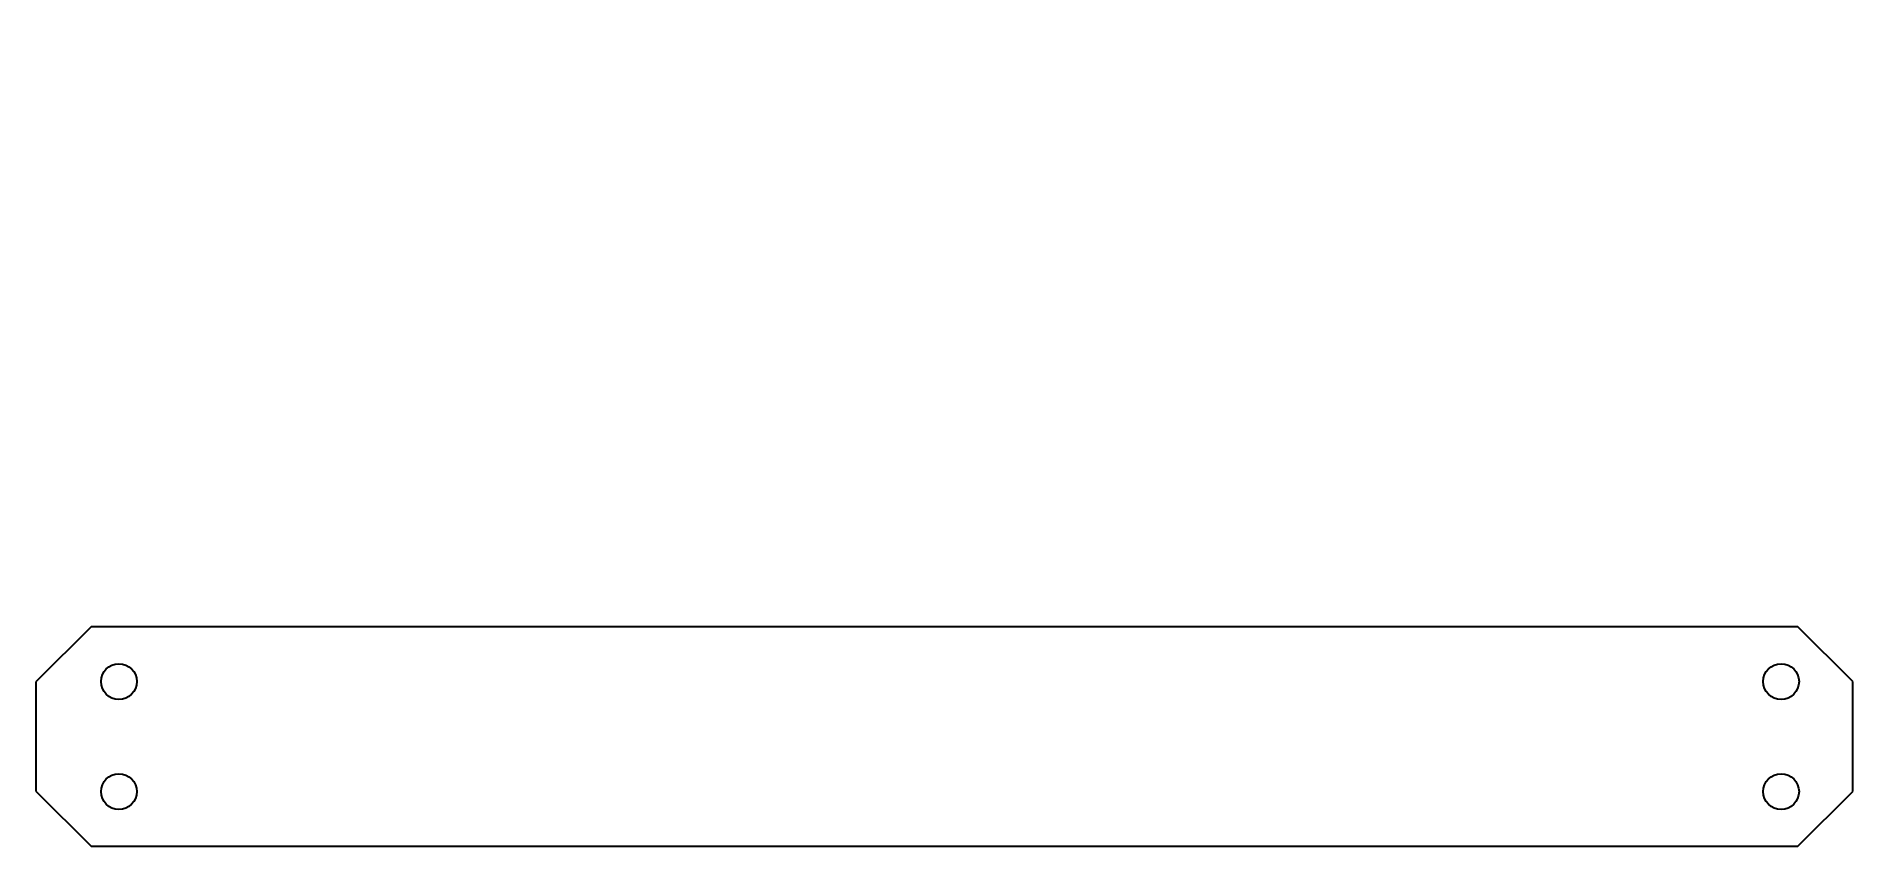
# Model space of a CAD drawing. Header units: millimetres. Extents: x 11 to 341, y 61 to 209.
import ezdxf
from ezdxf.entities.mleader import LeaderData, LeaderLine
from ezdxf.math import Vec2, Vec3

# ---------------------------------------------------------------- set-up
doc = ezdxf.new("R2010")
doc.units = ezdxf.units.MM
doc.layers.add('ПЛАНКА_ДЛИННАЯ', color=7, linetype='Continuous')
doc.layers.add('Стандарт', color=7, linetype='Continuous')

# ---------------------------------------------------------------- blocks, each defined once
blk = doc.blocks.new('_DOT')
at = {"color": 0}
blk.add_line((0, 0), (-1, 0), dxfattribs=at)
at = {"color": 0, "const_width": 0.333}
blk.add_lwpolyline([(-0.1665, 0, 1), (0.1665, 0, 1)], format="xyb", close=True, dxfattribs=at)
blk = doc.blocks.new('SE')
at = {"layer": 'ПЛАНКА_ДЛИННАЯ', "color": 7, "linetype": 'Continuous'}
for p, q in [((627.79, 161.43), (617.79, 151.43)), ((627.79, 161.43), (937.79, 161.43)), ((947.79, 151.43), (937.79, 161.43)), ((617.79, 131.43), (617.79, 151.43)), ((947.79, 131.43), (947.79, 151.43)), ((617.79, 131.43), (627.79, 121.43)), ((937.79, 121.43), (947.79, 131.43)), ((937.79, 121.43), (627.79, 121.43))]:
    blk.add_line(p, q, dxfattribs=at)
for centre in [(632.79, 151.43), (934.79, 151.43), (632.79, 131.43), (934.79, 131.43)]:
    blk.add_circle(centre, 3.25, dxfattribs=at)

msp = doc.modelspace()

# ---------------------------------------------------------------- block references
at = {"layer": 'Стандарт'}
msp.add_blockref('SE', (-606.77, -60.09), dxfattribs=at)

# ---------------------------------------------------------------- leaders
at = {"layer": 'Стандарт', "color": 7, "linetype": 'Continuous'}
ml = msp.add_multileader_mtext('Standard', dxfattribs=at)
ml.set_content('{\\pxsm0.9;\\fSIEMENS_GOST Type A|b0||i1||c0|p34;\\W1.;\\P}', color=7)
ml.set_leader_properties()
ml.set_arrow_properties(name='DOT')
ml.build(insert=Vec2(0, 0))
ml.multileader.update_dxf_attribs({"leader_type": 0, "dogleg_length": 0, "arrow_head_size": 5})
ctx = ml.context
ctx.base_point, ctx.char_height, ctx.arrow_head_size, ctx.landing_gap_size = Vec3(258.66, 206.12), 5, 5, 1
ctx.mtext.insert = Vec3(260.66, 208.62)
ml = msp.add_multileader_mtext('Standard', dxfattribs=at)
ml.set_content('{\\pxsm0.9;\\fSIEMENS_GOST Type A|b0||i1||c0|p34;\\W1.;\\P}', color=7)
ml.set_leader_properties()
ml.set_arrow_properties(name='DOT')
ml.build(insert=Vec2(0, 0))
ml.multileader.update_dxf_attribs({"leader_type": 0, "dogleg_length": 0, "arrow_head_size": 5})
ctx = ml.context
ctx.base_point, ctx.char_height, ctx.arrow_head_size, ctx.landing_gap_size = Vec3(297.21, 150.11), 5, 5, 1
ctx.mtext.insert = Vec3(299.21, 152.61)

doc.saveas('drawing.dxf')
